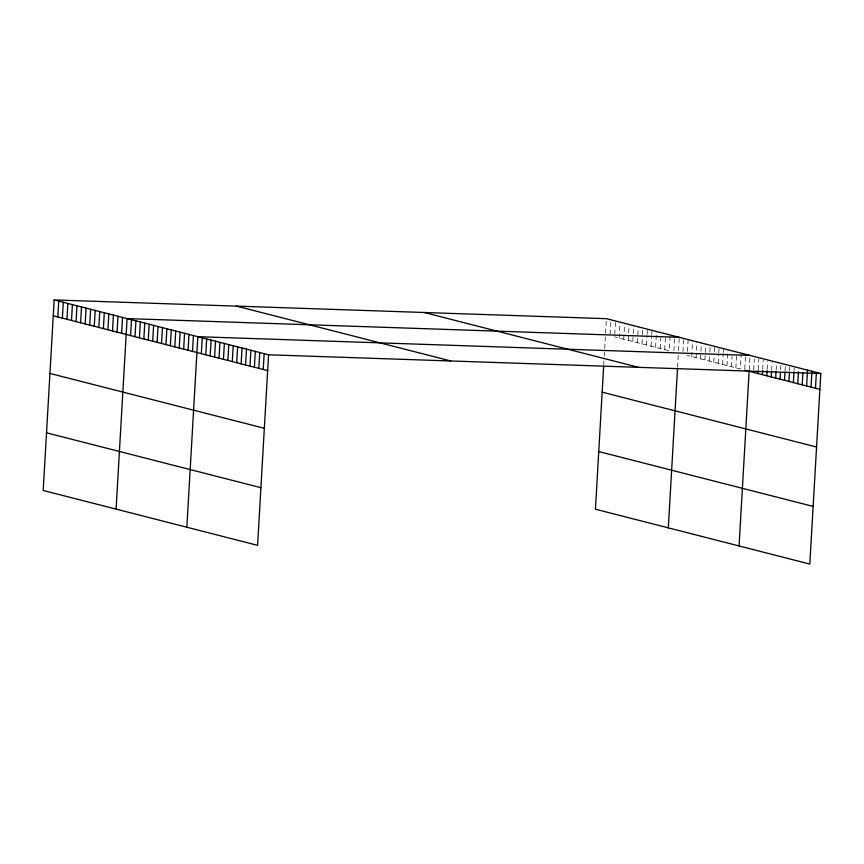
<?xml version="1.0" encoding="UTF-8"?>
<svg xmlns="http://www.w3.org/2000/svg" width="864" height="864" viewBox="0 0 864 864"><rect width="100%" height="100%" fill="white"/><g stroke="black" fill="none" stroke-linecap="round" stroke-linejoin="round"><path stroke-width="0.65" stroke-dasharray="4.32 3.24" d="M603.72 365.267L604.012 360.137M604.238 356.292L604.606 349.888M604.681 348.602L605.351 337.079M605.567 333.191L606.258 321.311M610.124 334.357L610.816 322.477M614.758 334.206L615.514 321.008M619.164 338.008L620.071 322.175M623.722 339.174L624.629 323.341M628.268 340.34L629.186 324.497M632.826 341.507L633.204 334.908M633.29 333.59L633.744 325.663M637.384 342.673L638.302 326.83M641.941 343.84L642.395 335.923M642.47 334.595L642.859 327.996M646.499 345.006L647.028 335.761M647.104 334.444L647.406 329.162M651.056 346.172L651.661 335.61M651.737 334.292L651.964 330.329M655.603 347.339L656.521 331.495M660.161 348.505L660.776 337.943M664.718 349.672L665.561 335.146M670.108 336.312L669.276 350.838L614.606 336.852M673.909 350.676L674.59 338.796M677.57 367.254L678.316 354.445M678.542 350.525L679.223 338.645M682.96 351.659L683.651 339.779M687.463 351.464L688.144 339.584M691.654 356.562L692.561 340.718M696.071 357.696L696.989 341.852M700.499 358.819L701.406 342.976M704.916 359.953L705.834 344.11M709.344 361.087L709.798 353.16M709.873 351.842L710.251 345.244M713.761 362.221L714.064 356.94M714.366 351.659L714.679 346.378M718.189 363.344L718.718 354.11M718.794 352.782L719.096 347.501M722.606 364.478L723.211 353.916M723.287 352.598L723.524 348.635M727.024 365.612L727.942 349.769M731.452 366.746L732.056 356.184M735.869 367.87L736.711 353.354M741.204 353.16L740.297 369.004L687.226 355.428M744.79 368.82L745.481 356.929M749.218 369.943L749.898 358.063M753.71 369.76L754.315 359.197M758.214 369.565L758.819 359.003M762.707 369.382L763.236 360.137M767.2 369.187L767.664 361.271M771.628 370.321L772.081 362.405M776.12 370.138L776.509 363.528M780.624 369.943L780.926 364.662M785.041 371.077L785.354 365.796M789.545 370.883L789.772 366.93M794.038 370.699L794.189 368.064"/><path stroke-width="1.3" d="M54.184 299.938L43.2 490.471L257.591 545.324L268.574 354.791L54.184 299.938L606.409 318.676L820.8 373.529L809.816 564.062L595.426 509.209L603.644 366.541M57.823 316.948L58.741 301.104M62.381 318.114L63.299 302.27M66.938 319.28L67.856 303.437M71.496 320.447L72.414 304.603M76.054 321.613L76.961 305.77M80.611 322.769L81.518 306.936M85.169 323.935L86.076 308.102M89.716 325.102L90.634 309.258M94.273 326.268L95.191 310.424M98.831 327.434L99.749 311.591M103.388 328.601L104.296 312.757M107.946 329.767L108.853 313.924M112.504 330.934L113.411 315.09M117.05 332.1L117.968 316.256M121.608 333.266L122.526 317.423M116.089 509.123L127.084 318.589L679.298 337.327M130.594 335.556L131.501 319.723M135.011 336.69L135.929 320.846M139.428 337.824L140.346 321.98M143.856 338.958L144.763 323.114M148.273 340.092L149.191 324.248M152.701 341.215L153.608 325.372M157.118 342.349L158.036 326.506M161.546 343.483L162.454 327.64M165.964 344.617L166.882 328.774M170.381 345.74L171.299 329.897M174.809 346.874L175.716 331.031M179.226 348.008L180.144 332.165M183.654 349.142L184.561 333.299M188.071 350.266L188.989 334.422M192.499 351.4L193.406 335.556M186.84 527.224L197.834 336.69L750.049 355.428M201.334 353.668L202.252 337.824M205.762 354.791L206.669 338.947M210.179 355.925L211.097 340.081M214.607 357.059L215.514 341.215M219.024 358.193L219.942 342.349M223.452 359.316L224.359 343.472M227.869 360.45L228.787 344.606M232.286 361.584L233.204 345.74M236.714 362.718L237.622 346.874M241.132 363.841L242.05 347.998M245.56 364.975L246.467 349.132M249.977 366.109L250.895 350.266M254.405 367.243L255.312 351.4M258.822 368.366L259.74 352.534M263.239 369.5L264.157 353.657M668.315 527.861L677.506 368.539M739.066 545.962L749.142 371.272M757.976 373.529L758.128 370.894M762.404 374.663L762.631 370.699M766.822 375.797L767.124 370.516M771.25 376.92L771.552 371.639M775.667 378.054L776.045 371.455M780.095 379.188L780.473 372.589M784.512 380.322L784.966 372.395M788.929 381.445L789.469 372.211M793.357 382.579L793.962 372.017M797.774 383.713L798.466 371.833M802.202 384.847L802.883 372.956M806.62 385.97L807.538 370.138M811.048 387.104L811.955 371.261M815.465 388.238L816.383 372.395M268.574 354.791L820.8 373.529M744.714 370.138L819.882 389.372M424.17 312.487L638.572 367.34M602.165 392.17L816.566 447.023M236.423 306.115L450.814 360.968M598.741 451.559L813.143 506.412M53.276 315.781L267.667 370.634M49.95 373.432L264.341 428.285M46.526 432.821L260.917 487.674"/></g></svg>
